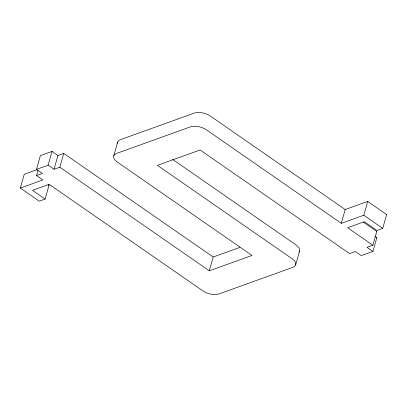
<?xml version="1.0" encoding="UTF-8"?>
<svg xmlns="http://www.w3.org/2000/svg" width="407" height="407" viewBox="0 0 407 407"><rect width="100%" height="100%" fill="white"/><g stroke="black" fill="none" stroke-linecap="round" stroke-linejoin="round"><path stroke-width="0.61" d="M48.23 184.747L49.018 185.297L45.116 199.089L39.296 201.185L20.35 188.049L24.252 174.257L36.92 169.699M20.35 188.049L42.867 179.95L36.554 175.57L42.374 173.474L36.482 169.388L40.385 155.596L52.03 151.404L57.926 155.494L63.746 153.398L213.197 257.021L239.886 247.42M36.554 175.57L38.08 170.172M36.482 169.388L48.128 165.201L52.03 151.404M48.128 165.201L54.019 169.287L57.926 155.494M54.019 169.287L59.844 167.191L63.746 153.398M113.751 155.896L117.654 142.104M59.844 167.191L209.295 270.813L213.197 257.021M295.66 264.896L299.562 251.104M209.295 270.813L251.999 255.448L117.282 162.047A11.788 5.84 15.8 0 1 116.626 153.414L190.39 126.882A11.788 5.84 15.8 0 1 206.573 129.925L341.285 223.331L345.187 209.539L367.704 201.44L386.65 214.575L382.748 228.368L376.923 230.464L364.296 221.703L347.603 227.711L372.858 245.223L376.765 231.43L363.344 222.125M341.285 223.331L363.802 215.232L367.704 201.44M45.116 199.089L32.489 190.334L49.181 184.325L202.839 290.868A11.788 5.84 15.8 0 0 219.022 293.91L292.786 267.379A11.788 5.84 15.8 0 0 292.129 258.745L157.412 165.344L200.117 149.98L349.567 253.602L355.392 251.506L361.284 255.596L372.929 251.404L376.836 237.612L374.989 236.335M48.657 185.424L49.018 185.297M386.284 214.703L386.65 214.575M376.399 231.563L376.765 231.43M376.104 237.871L376.836 237.612M372.858 245.223L367.038 247.319L372.929 251.404M363.802 215.232L382.748 228.368M345.187 209.539L210.475 116.132A11.788 5.84 15.8 0 0 194.292 113.09L120.528 139.621A11.788 5.84 15.8 0 0 117.506 143.305M172.71 159.447L296.031 244.953A11.788 5.84 15.8 0 1 298.957 252.147"/></g></svg>
